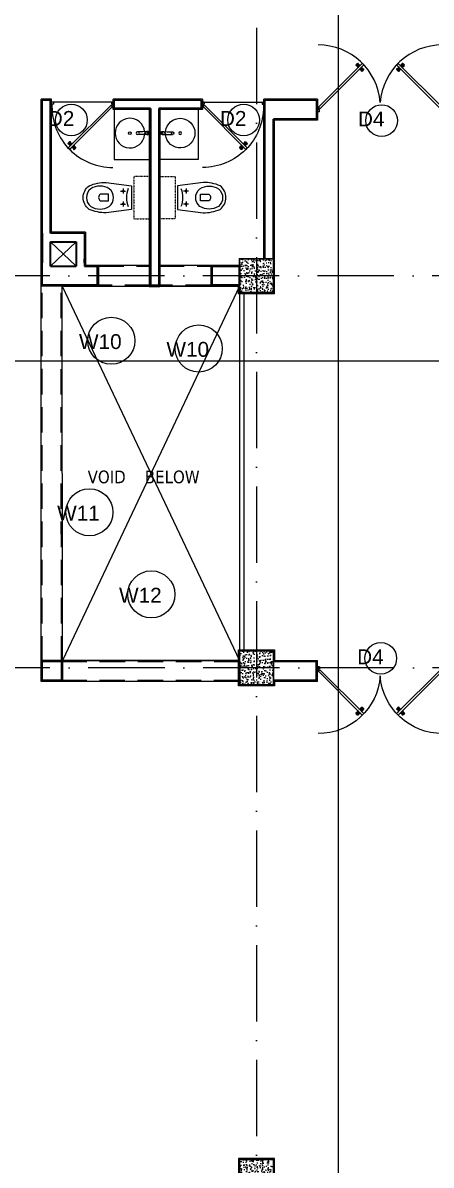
# Model space of a CAD drawing. Header units: inches. Extents: x 10755 to 33653, y -10992 to 10708.
# Drawn here: x 13894 to 14087, y 6432 to 6971 of the extents above; entities that cross this region are included whole.
import ezdxf

# ---------------------------------------------------------------- set-up
doc = ezdxf.new("R2010")
doc.units = ezdxf.units.IN
doc.header["$MEASUREMENT"] = 0
for name, pattern in [('ACAD_ISO10W100', [18, 12, -3, 0, -3]), ('HIDDEN', [0.375, 0.25, -0.125]), ('SA-WC-P$0$HIDDEN', [2.25, 1.5, -0.75])]:
    doc.linetypes.add(name, pattern=pattern)
for name, color, linetype, lineweight in [('centerline', 9, 'ACAD_ISO10W100', 5), ('col', 1, 'Continuous', 30), ('dim', 6, 'Continuous', 13), ('dimension inter - 8', 6, 'Continuous', 13), ('DIMINSION', 5, 'Continuous', 15), ('door', 15, 'Continuous', 18), ('hatch 2', 8, 'Continuous', 13), ('hatch- rcc', 252, 'Continuous', 5), ('hatch1', 9, 'Continuous', 5), ('L1 furnitures', 252, 'Continuous', 9), ('PLASTER', 50, 'Continuous', 9), ('PUERTAS', 7, 'Continuous', 0), ('railing', 33, 'Continuous', 15), ('rs', 102, 'Continuous', 15), ('SECTION LINE1', 6, 'Continuous', 18), ('sill line', 21, 'Continuous', 20), ('title text 1', 113, 'Continuous', 25), ('wall', 1, 'Continuous', 35)]:
    doc.layers.add(name, color=color, linetype=linetype, lineweight=lineweight)
doc.layers.get('dimension inter - 8').off()
doc.layers.get('DIMINSION').off()
doc.styles.add('Prajwal', font='stylu.ttf', dxfattribs={"height": 9})
doc.styles.get("Standard").update_dxf_attribs({"font": 'arial.ttf'})
doc.dimstyles.new('S8', dxfattribs={"dimscale": 8, "dimtxt": 1, "dimasz": 0.5, "dimexe": 0.5, "dimexo": 0.5, "dimgap": 0.25, "dimtad": 1, "dimzin": 3, "dimdsep": 46, "dimlunit": 4, "dimtxsty": 'Standard', "dimblk": 'ARCHTICK', "dimcen": 0, "dimclrd": 256, "dimclre": 256, "dimclrt": 6, "dimadec": 0, "dimazin": 0, "dimtfac": 0.5, "dimtix": 1, "dimtmove": 1, "dimatfit": 3, "dimfxl": 0.5, "dimfxlon": 1, "dimfrac": 1, "dimtolj": 1, "dimtzin": 0, "dimarcsym": 1})

# ---------------------------------------------------------------- blocks, each defined once
blk = doc.blocks.new('EWEWRTT')
at = {"layer": 'centerline', "ltscale": 3}
for p, q in [((176494.85, -3623.75), (176494.85, -4988.85)), ((176830.19, -4119.4), (176184.84, -4119.4)), ((176830.31, -4304.4), (176184.95, -4304.4))]:
    blk.add_line(p, q, dxfattribs=at)
blk = doc.blocks.new('WEQQWQW')
at = {"layer": 'SECTION LINE1', "linetype": 'Continuous', "ltscale": 30}
blk.add_line((177367.99, -4560.95), (177367.99, -3517.55), dxfattribs=at)
blk = doc.blocks.new('ERWEWRTRT')
at = {"layer": 'SECTION LINE1', "linetype": 'Continuous', "ltscale": 30}
blk.add_line((176971.92, -4159.5), (177670.83, -4159.5), dxfattribs=at)
blk = doc.blocks.new('ETERWEWE')
at = {"layer": 'hatch- rcc', "linetype": 'Continuous', "ltscale": 30}
h = blk.add_hatch(dxfattribs=at)
h.set_pattern_fill('AR-CONC', color=256, scale=0.5, style=0)
h.set_pattern_definition([(50, (0, 0), (3.586300913, -0.313760675), [0.375, -4.125]), (355, (0, 0), (-0.69375667, 3.76096067), [0.3, -3.3]), (100.4514445, (0.299, -0.026), (2.89254423, 3.447199955), [0.31870096, -3.50571056]), (46.1842, (0, 1), (5.33620665, -0.8275964), [0.5625, -6.1875]), (96.6356355, (0.4447, 0.931), (4.67330973, 4.870593), [0.47805171, -5.2585688]), (351.184164, (0, 1), (4.67330973, 4.870593), [0.45, -4.95]), (21, (0.5, 0.75), (2.98453526, -2.013094453), [0.375, -4.125]), (326, (0.5, 0.75), (1.21657666, 3.625750225), [0.3, -3.3]), (71.4514447, (0.7487, 0.5822), (4.20111188, 1.612655764), [0.31870095, -3.50571056]), (37.5, (0, 0), (0.060799277, 1.664469269), [0, -3.26, 0, -3.35, 0, -3.3125]), (7.5, (0, 0), (1.315347687, 1.97205856), [0, -1.91, 0, -3.185, 0, -1.2625]), (327.5, (-1.115, 0), (2.669112181, -0.112774359), [0, -1.25, 0, -3.9, 0, -5.175]), (317.5, (-1.615, 0), (2.915930847, 0.50052491), [0, -1.625, 0, -2.59, 0, -3.675])])
h.paths.add_polyline_path([(159423.23, -3794.58), (159439.23, -3794.58), (159439.23, -3778.58), (159423.23, -3778.58)])
at = {"layer": 'col', "linetype": 'Continuous', "ltscale": 30}
blk.add_lwpolyline([(159423.23, -3794.58), (159423.23, -3778.58), (159439.23, -3778.58), (159439.23, -3794.58), (159423.23, -3794.58)], dxfattribs=at)
blk = doc.blocks.new('wewerrr')
at = {"layer": 'DIMINSION', "linetype": 'Continuous'}
for p in [(17063.62, -332.81), (17063.62, -332.81), (17063.62, -517.81), (17063.62, -517.81), (17063.62, -757.81), (17063.62, -757.81)]:
    blk.add_blockref('ETERWEWE', p, dxfattribs=at)
blk = doc.blocks.new('AEYRRR')
at = {"layer": 'door', "color": 2}
for p, q in [((190590.62, 10549.99), (190611.32, 10570.69)), ((190612.02, 10569.98), (190591.28, 10549.24)), ((190608.56, 10570.15), (190608.54, 10570.16)), ((190612.02, 10569.98), (190611.32, 10570.69)), ((190627.5, 10569.98), (190628.2, 10570.69)), ((190627.5, 10569.98), (190648.25, 10549.24)), ((190648.9, 10549.99), (190628.2, 10570.69)), ((190630.97, 10570.15), (190630.98, 10570.16)), ((190611.49, 10567.22), (190611.5, 10567.21)), ((190628.04, 10567.22), (190628.03, 10567.21)), ((190589.76, 10549.88), (190589.76, 10547.83)), ((190590.38, 10549.88), (190589.76, 10549.88)), ((190591.13, 10547.83), (190589.76, 10547.83)), ((190590.38, 10549.13), (190590.38, 10549.92)), ((190590.45, 10549.13), (190590.38, 10549.13)), ((190590.45, 10549.13), (190590.45, 10549.89)), ((190590.45, 10548.86), (190590.45, 10549.13)), ((190591.13, 10548.86), (190590.45, 10548.86)), ((190591.11, 10549.4), (190590.57, 10549.94)), ((190591.16, 10549.45), (190590.6, 10550.01)), ((190591.16, 10549.45), (190591.11, 10549.4)), ((190591.28, 10549.24), (190591.11, 10549.4)), ((190591.13, 10547.83), (190591.13, 10548.86)), ((190648.25, 10549.24), (190648.42, 10549.4)), ((190648.37, 10549.45), (190648.93, 10550.01)), ((190648.37, 10549.45), (190648.42, 10549.4)), ((190648.4, 10547.83), (190648.4, 10548.86)), ((190648.4, 10548.86), (190649.08, 10548.86)), ((190648.4, 10547.83), (190649.76, 10547.83)), ((190648.42, 10549.4), (190648.96, 10549.94)), ((190649.08, 10549.13), (190649.08, 10549.89)), ((190649.08, 10548.86), (190649.08, 10549.13)), ((190649.08, 10549.13), (190649.15, 10549.13)), ((190649.15, 10549.13), (190649.15, 10549.92)), ((190649.15, 10549.88), (190649.76, 10549.88)), ((190649.76, 10549.88), (190649.76, 10547.83))]:
    blk.add_line(p, q, dxfattribs=at)
at = {"layer": 'door', "color": 8}
for p, q in [((190609.05, 10569.15), (190608.26, 10569.78)), ((190609.1, 10569.19), (190608.3, 10569.84)), ((190609.2, 10569.29), (190608.43, 10569.96)), ((190608.67, 10570.29), (190608.54, 10570.16)), ((190609.32, 10569.4), (190608.57, 10570.11)), ((190608.67, 10570.29), (190608.8, 10570.42)), ((190608.81, 10570.4), (190608.8, 10570.42)), ((190609.55, 10569.64), (190608.85, 10570.39)), ((190609.67, 10569.76), (190609, 10570.53)), ((190609.77, 10569.86), (190609.12, 10570.66)), ((190609.16, 10568.62), (190609.44, 10569.06)), ((190609.81, 10569.91), (190609.18, 10570.7)), ((190609.38, 10569.17), (190609.28, 10569.26)), ((190609.4, 10569.19), (190609.3, 10569.28)), ((190609.34, 10568.8), (190609.51, 10569.12)), ((190609.44, 10569.23), (190609.35, 10569.33)), ((190609.51, 10569.3), (190609.41, 10569.39)), ((190609.53, 10568.99), (190609.58, 10569.19)), ((190609.66, 10569.45), (190609.57, 10569.55)), ((190609.73, 10569.52), (190609.63, 10569.61)), ((190609.69, 10569.15), (190609.65, 10569.27)), ((190609.77, 10569.56), (190609.68, 10569.66)), ((190609.81, 10569.27), (190609.69, 10569.31)), ((190609.79, 10569.58), (190609.7, 10569.68)), ((190609.97, 10569.43), (190609.77, 10569.38)), ((190610.16, 10569.62), (190609.84, 10569.45)), ((190610.34, 10569.8), (190609.9, 10569.52)), ((190609.96, 10567.82), (190610.39, 10568.1)), ((190610.14, 10568), (190610.46, 10568.17)), ((190610.33, 10568.19), (190610.53, 10568.24)), ((190610.48, 10568.35), (190610.61, 10568.32)), ((190610.51, 10568.04), (190610.6, 10567.94)), ((190610.53, 10568.06), (190610.62, 10567.96)), ((190610.57, 10568.1), (190610.67, 10568.01)), ((190610.61, 10568.48), (190610.64, 10568.35)), ((190610.62, 10567.86), (190611.3, 10567.09)), ((190610.64, 10568.17), (190610.73, 10568.08)), ((190610.77, 10568.63), (190610.72, 10568.43)), ((190610.74, 10567.98), (190611.45, 10567.23)), ((190610.96, 10568.82), (190610.79, 10568.5)), ((190610.79, 10568.32), (190610.89, 10568.23)), ((190611.14, 10569), (190610.86, 10568.57)), ((190610.86, 10568.39), (190610.95, 10568.29)), ((190610.9, 10568.43), (190611, 10568.34)), ((190610.92, 10568.45), (190611.02, 10568.36)), ((190610.98, 10568.21), (190611.73, 10567.51)), ((190611.1, 10568.34), (190611.87, 10567.66)), ((190611.2, 10568.43), (190612, 10567.78)), ((190611.25, 10568.48), (190612.04, 10567.84)), ((190628.28, 10568.48), (190627.49, 10567.84)), ((190628.33, 10568.43), (190627.53, 10567.78)), ((190628.43, 10568.34), (190627.65, 10567.66)), ((190628.55, 10568.21), (190627.8, 10567.51)), ((190628.78, 10567.98), (190628.08, 10567.23)), ((190628.9, 10567.86), (190628.22, 10567.09)), ((190628.39, 10569), (190628.67, 10568.57)), ((190628.61, 10568.45), (190628.51, 10568.36)), ((190628.63, 10568.43), (190628.53, 10568.34)), ((190628.57, 10568.82), (190628.73, 10568.5)), ((190628.67, 10568.39), (190628.57, 10568.29)), ((190628.74, 10568.32), (190628.64, 10568.23)), ((190628.76, 10568.63), (190628.81, 10568.43)), ((190628.89, 10568.17), (190628.79, 10568.08)), ((190628.96, 10568.1), (190628.86, 10568.01)), ((190628.91, 10568.48), (190628.88, 10568.35)), ((190629, 10568.06), (190628.91, 10567.96)), ((190629.04, 10568.35), (190628.92, 10568.32)), ((190629.02, 10568.04), (190628.93, 10567.94)), ((190629.2, 10568.19), (190629, 10568.24)), ((190629.39, 10568), (190629.07, 10568.17)), ((190629.57, 10567.82), (190629.13, 10568.1)), ((190629.19, 10569.8), (190629.62, 10569.52)), ((190629.37, 10569.62), (190629.69, 10569.45)), ((190629.56, 10569.43), (190629.76, 10569.38)), ((190629.71, 10569.91), (190630.35, 10570.7)), ((190629.71, 10569.27), (190629.84, 10569.31)), ((190629.73, 10569.58), (190629.83, 10569.68)), ((190629.76, 10569.86), (190630.41, 10570.66)), ((190629.76, 10569.56), (190629.85, 10569.66)), ((190629.8, 10569.52), (190629.89, 10569.61)), ((190629.84, 10569.15), (190629.87, 10569.27)), ((190629.85, 10569.76), (190630.53, 10570.53)), ((190629.87, 10569.45), (190629.96, 10569.55)), ((190630, 10568.99), (190629.95, 10569.19)), ((190629.97, 10569.64), (190630.68, 10570.39)), ((190630.02, 10569.3), (190630.11, 10569.39)), ((190630.19, 10568.8), (190630.02, 10569.12)), ((190630.09, 10569.23), (190630.18, 10569.33)), ((190630.37, 10568.62), (190630.09, 10569.06)), ((190630.13, 10569.19), (190630.22, 10569.28)), ((190630.15, 10569.17), (190630.25, 10569.26)), ((190630.21, 10569.4), (190630.96, 10570.11)), ((190630.33, 10569.29), (190631.1, 10569.96)), ((190630.42, 10569.19), (190631.23, 10569.84)), ((190630.48, 10569.15), (190631.27, 10569.78)), ((190630.71, 10570.4), (190630.73, 10570.42)), ((190630.86, 10570.29), (190630.73, 10570.42)), ((190630.86, 10570.29), (190630.98, 10570.16)), ((190610.48, 10567.71), (190611.12, 10566.92)), ((190610.53, 10567.76), (190611.18, 10566.96)), ((190611.63, 10567.33), (190611.5, 10567.21)), ((190611.63, 10567.33), (190611.75, 10567.46)), ((190611.74, 10567.47), (190611.75, 10567.46)), ((190627.79, 10567.47), (190627.77, 10567.46)), ((190627.9, 10567.33), (190627.77, 10567.46)), ((190627.9, 10567.33), (190628.03, 10567.21)), ((190629, 10567.76), (190628.35, 10566.96)), ((190629.04, 10567.71), (190628.41, 10566.92))]:
    blk.add_line(p, q, dxfattribs=at)
at = {"layer": 'door', "color": 1}
for p, q in [((190608.28, 10569.82), (190608.71, 10570.25)), ((190608.98, 10569.16), (190608.29, 10569.72)), ((190608.31, 10569.9), (190608.69, 10570.27)), ((190608.33, 10569.87), (190608.31, 10569.9)), ((190609.06, 10570.65), (190608.69, 10570.27)), ((190609.14, 10570.68), (190608.71, 10570.25)), ((190609.09, 10570.63), (190609.06, 10570.65)), ((190609.07, 10569.16), (190609.44, 10569.52)), ((190609.09, 10568.56), (190609.35, 10568.96)), ((190609.09, 10568.46), (190609.09, 10568.46)), ((190609.17, 10569.25), (190609.17, 10569.25)), ((190609.8, 10569.98), (190609.24, 10570.67)), ((190609.27, 10569.25), (190609.49, 10569.47)), ((190609.37, 10569.16), (190609.27, 10569.26)), ((190609.35, 10568.96), (190609.35, 10568.96)), ((190609.36, 10569.15), (190609.59, 10569.37)), ((190609.36, 10569.06), (190609.36, 10569.05)), ((190609.8, 10569.89), (190609.44, 10569.52)), ((190609.71, 10569.69), (190609.49, 10569.47)), ((190609.81, 10569.6), (190609.59, 10569.37)), ((190609.8, 10569.59), (190609.7, 10569.69)), ((190609.71, 10569.79), (190609.71, 10569.79)), ((190609.9, 10569.6), (190609.91, 10569.6)), ((190609.9, 10567.75), (190610.3, 10568.01)), ((190610.4, 10569.87), (190610, 10569.61)), ((190610, 10569.61), (190610, 10569.61)), ((190610.3, 10568.01), (190610.3, 10568.02)), ((190610.4, 10568.02), (190610.39, 10568.02)), ((190610.49, 10568.02), (190610.71, 10568.25)), ((190610.5, 10569.87), (190610.5, 10569.87)), ((190610.5, 10567.73), (190610.86, 10568.1)), ((190610.5, 10568.03), (190610.59, 10567.94)), ((190610.59, 10567.93), (190610.81, 10568.15)), ((190610.59, 10567.83), (190610.59, 10567.83)), ((190610.94, 10568.47), (190610.71, 10568.25)), ((190611.03, 10568.37), (190610.81, 10568.15)), ((190611.23, 10568.46), (190610.86, 10568.1)), ((190610.93, 10568.46), (190611.02, 10568.37)), ((190610.95, 10568.66), (190610.94, 10568.66)), ((190610.94, 10568.56), (190610.94, 10568.57)), ((190611.21, 10569.06), (190610.95, 10568.66)), ((190611.13, 10568.37), (190611.13, 10568.37)), ((190611.2, 10569.16), (190611.21, 10569.16)), ((190611.32, 10568.46), (190612.01, 10567.9)), ((190612.02, 10567.8), (190611.59, 10567.37)), ((190627.51, 10567.8), (190627.94, 10567.37)), ((190628.21, 10568.46), (190627.52, 10567.9)), ((190628.3, 10568.46), (190628.66, 10568.1)), ((190628.32, 10569.16), (190628.32, 10569.16)), ((190628.32, 10569.06), (190628.58, 10568.66)), ((190628.4, 10568.37), (190628.4, 10568.37)), ((190628.6, 10568.46), (190628.5, 10568.37)), ((190628.5, 10568.37), (190628.72, 10568.15)), ((190628.58, 10568.66), (190628.58, 10568.66)), ((190628.58, 10568.56), (190628.59, 10568.57)), ((190628.59, 10568.47), (190628.81, 10568.25)), ((190629.03, 10567.73), (190628.66, 10568.1)), ((190628.94, 10567.93), (190628.72, 10568.15)), ((190629.04, 10568.02), (190628.81, 10568.25)), ((190629.03, 10568.03), (190628.93, 10567.94)), ((190628.93, 10567.83), (190628.94, 10567.83)), ((190629.02, 10569.87), (190629.03, 10569.87)), ((190629.13, 10569.87), (190629.52, 10569.61)), ((190629.13, 10568.02), (190629.13, 10568.02)), ((190629.23, 10568.01), (190629.23, 10568.02)), ((190629.63, 10567.75), (190629.23, 10568.01)), ((190629.52, 10569.61), (190629.53, 10569.61)), ((190629.63, 10569.6), (190629.62, 10569.6)), ((190629.72, 10569.98), (190630.29, 10570.67)), ((190629.72, 10569.6), (190629.94, 10569.37)), ((190629.73, 10569.89), (190630.09, 10569.52)), ((190629.73, 10569.59), (190629.82, 10569.69)), ((190629.82, 10569.79), (190629.82, 10569.79)), ((190629.82, 10569.69), (190630.04, 10569.47)), ((190630.17, 10569.15), (190629.94, 10569.37)), ((190630.26, 10569.25), (190630.04, 10569.47)), ((190630.45, 10569.16), (190630.09, 10569.52)), ((190630.16, 10569.16), (190630.25, 10569.26)), ((190630.17, 10569.06), (190630.17, 10569.05)), ((190630.18, 10568.96), (190630.17, 10568.96)), ((190630.44, 10568.56), (190630.18, 10568.96)), ((190630.36, 10569.25), (190630.36, 10569.25)), ((190630.39, 10570.68), (190630.82, 10570.25)), ((190630.43, 10568.46), (190630.44, 10568.46)), ((190630.44, 10570.63), (190630.46, 10570.65)), ((190630.46, 10570.65), (190630.84, 10570.27)), ((190630.55, 10569.16), (190631.24, 10569.72)), ((190631.25, 10569.82), (190630.82, 10570.25)), ((190631.22, 10569.9), (190630.84, 10570.27)), ((190631.19, 10569.87), (190631.22, 10569.9)), ((190609.8, 10567.76), (190609.8, 10567.75)), ((190610.5, 10567.64), (190611.06, 10566.95)), ((190611.16, 10566.94), (190611.59, 10567.37)), ((190611.21, 10566.99), (190611.24, 10566.97)), ((190611.24, 10566.97), (190611.61, 10567.35)), ((190611.99, 10567.72), (190611.61, 10567.35)), ((190611.97, 10567.75), (190611.99, 10567.72)), ((190627.56, 10567.75), (190627.54, 10567.72)), ((190627.54, 10567.72), (190627.91, 10567.35)), ((190628.29, 10566.97), (190627.91, 10567.35)), ((190628.37, 10566.94), (190627.94, 10567.37)), ((190628.32, 10566.99), (190628.29, 10566.97)), ((190629.03, 10567.64), (190628.47, 10566.95)), ((190629.73, 10567.76), (190629.72, 10567.75))]:
    blk.add_line(p, q, dxfattribs=at)
at = {"layer": 'door', "color": 2}
for centre, radius in [((190590.46, 10550.02), 0.133), ((190590.46, 10550.02), 0.0643), ((190649.06, 10550.02), 0.133), ((190649.06, 10550.02), 0.0643)]:
    blk.add_circle(centre, radius, dxfattribs=at)
at = {"layer": 'door', "color": 8}
for centre, start, end in [((190590.46, 10550.02), 4.2752, 90.0333), ((190649.06, 10550.02), 89.9667, 175.7248)]:
    blk.add_arc(centre, 29.38, start, end, dxfattribs=at)
at = {"layer": 'door', "color": 1}
for centre, start, end in [((190609.02, 10569.21), 231.0764, 315), ((190609.14, 10568.51), 135, 225), ((190609.19, 10570.63), 38.9236, 135), ((190609.22, 10569.3), 225, 315), ((190609.41, 10569.1), 135, 219.7428), ((190609.31, 10569.01), 315, 39.7428), ((190609.66, 10569.74), 315, 45), ((190609.75, 10569.94), 315, 38.9236), ((190609.86, 10569.55), 50.2572, 135), ((190609.95, 10569.65), 230.2572, 315), ((190610.35, 10567.97), 50.2572, 135), ((190610.45, 10569.82), 45, 135), ((190610.44, 10568.07), 230.2572, 315), ((190610.64, 10567.88), 135, 225), ((190610.99, 10568.61), 135, 219.7428), ((190610.89, 10568.52), 315, 39.7428), ((190611.08, 10568.32), 45, 135), ((190611.16, 10569.11), 315, 45), ((190611.27, 10568.41), 51.0764, 135), ((190611.97, 10567.85), 315, 51.0764), ((190627.56, 10567.85), 128.9236, 225), ((190628.25, 10568.41), 45, 128.9236), ((190628.36, 10569.11), 135, 225), ((190628.45, 10568.32), 45, 135), ((190628.64, 10568.52), 140.2572, 225), ((190628.53, 10568.61), 320.2572, 45), ((190628.89, 10567.88), 315, 45), ((190629.08, 10569.82), 45, 135), ((190629.09, 10568.07), 225, 309.7428), ((190629.18, 10567.97), 45, 129.7428), ((190629.58, 10569.65), 225, 309.7428), ((190629.67, 10569.55), 45, 129.7428), ((190629.78, 10569.94), 141.0764, 225), ((190629.87, 10569.74), 135, 225), ((190630.22, 10569.01), 140.2572, 225), ((190630.12, 10569.1), 320.2572, 45), ((190630.31, 10569.3), 225, 315), ((190630.34, 10570.63), 45, 141.0764), ((190630.39, 10568.51), 315, 45), ((190630.5, 10569.21), 225, 308.9236), ((190609.85, 10567.8), 225, 315), ((190610.55, 10567.69), 135, 218.9236), ((190611.11, 10566.99), 218.9236, 315), ((190628.42, 10566.99), 225, 321.0764), ((190628.98, 10567.69), 321.0764, 45), ((190629.68, 10567.8), 225, 315)]:
    blk.add_arc(centre, 0.0684, start, end, dxfattribs=at)
blk = doc.blocks.new('SA-WC-P')
for p, q in [((165, 85), (100, 85)), ((132, 53), (132, 117)), ((165, -85), (100, -85)), ((132, -117), (132, -53))]:
    blk.add_line(p, q)
at = {"linetype": 'SA-WC-P$0$HIDDEN', "ltscale": 0.1}
blk.add_lwpolyline([(-224, 278), (-224, -278), (-8, -278), (-8, 278)], close=True, dxfattribs=at)
blk.add_lwpolyline([(579, 154, -0.241084), (655, 0, -0.241953), (579, -154, -0.112908), (355, -198), (22, -154), (22, 154), (355, 198, -0.112605), (578, 154)], format="xyb")
for points in [[(556, -116, 0.234777), (611, 0, 0.234777), (556, 116, 0.279946), (313, 116, 0.234777), (259, 0, 0.234777), (313, -116, 0.279946)], [(432, 41), (322, 41), (322, -47), (432, -47, 0.5)]]:
    blk.add_lwpolyline(points, format="xyb", close=True)
for centre in [(132, 85), (132, -85)]:
    blk.add_circle(centre, 10.1)
for centre, radius, start, end in [((576, 149), 5.5, 53.3024, 66.0563), ((-236, 0), 324, 338.804, 21.2215)]:
    blk.add_arc(centre, radius, start, end)
blk = doc.blocks.new('roundsinkwithtap')
for p, q in [((-25, 245), (-20, 102)), ((-22, 233), (-15, 130)), ((-10, 275), (-10, 252)), ((0, 285), (0, 285)), ((10, 275), (10, 252)), ((22, 233), (15, 130)), ((25, 245), (20, 102))]:
    blk.add_line(p, q)
for points in [[(-22, 233, -0.314496), (-9, 215, 0.366665)], [(22, 233, 0.314496), (9, 215, -0.366665)]]:
    blk.add_lwpolyline(points, format="xyb")
blk.add_circle((0, -8), 20)
for centre, radius, start, end in [((0, -8), 215, 96.3158, 83.6842), ((0, 245), 25, 113.5782, 180), ((0, 233), 21.6, 0, 180), ((0, 275), 10, 90, 180), ((0, 215), 9.29, 180, 0), ((0, 275), 10, 0, 90), ((0, 245), 25, 0, 66.4218), ((0, 102), 20, 180, 0), ((0, 131), 15, 185.6551, 354.3449)]:
    blk.add_arc(centre, radius, start, end)
blk = doc.blocks.new('2ft6in')
at = {"layer": 'PUERTAS', "color": 2}
for p, q in [((0.84, 2.1), (21.02, 22.28)), ((21.71, 21.6), (1.47, 1.37)), ((18.33, 21.76), (18.31, 21.77)), ((21.71, 21.6), (21.02, 22.28)), ((21.18, 18.9), (21.2, 18.89)), ((0, 2), (0, 0)), ((0.6, 2), (0, 2)), ((1.33, 0), (0, 0)), ((0.6, 1.26), (0.6, 2.04)), ((0.67, 1.26), (0.6, 1.26)), ((0.67, 1.26), (0.67, 2.01)), ((0.67, 1), (0.67, 1.26)), ((1.33, 1), (0.67, 1)), ((1.31, 1.53), (0.79, 2.06)), ((1.36, 1.58), (0.81, 2.12)), ((1.36, 1.58), (1.31, 1.53)), ((1.47, 1.37), (1.31, 1.53)), ((1.33, 0), (1.33, 1)), ((28.67, 0), (28.67, 1)), ((28.67, 1), (29.33, 1)), ((28.67, 0), (30, 0)), ((29.33, 1), (29.33, 2)), ((29.33, 2), (30, 2)), ((30, 0), (30, 2))]:
    blk.add_line(p, q, dxfattribs=at)
at = {"layer": 'PUERTAS', "color": 1}
for p, q in [((18.06, 21.44), (18.48, 21.86)), ((18.08, 21.51), (18.45, 21.88)), ((18.82, 22.25), (18.45, 21.88)), ((18.9, 22.28), (18.48, 21.86)), ((18.84, 22.23), (18.82, 22.25)), ((19.54, 21.59), (18.99, 22.27)), ((18.74, 20.79), (18.06, 21.34)), ((18.11, 21.49), (18.08, 21.51)), ((18.83, 20.8), (19.18, 21.15)), ((18.84, 20.21), (19.1, 20.6)), ((18.85, 20.11), (18.84, 20.12)), ((18.92, 20.89), (18.93, 20.88)), ((19.02, 20.88), (19.24, 21.1)), ((19.12, 20.8), (19.03, 20.89)), ((19.1, 20.7), (19.11, 20.69)), ((19.1, 20.6), (19.1, 20.6)), ((19.11, 20.79), (19.33, 21.01)), ((19.54, 21.5), (19.18, 21.15)), ((19.45, 21.31), (19.24, 21.1)), ((19.55, 21.22), (19.33, 21.01)), ((19.45, 21.41), (19.45, 21.41)), ((19.54, 21.22), (19.45, 21.31)), ((19.53, 19.43), (19.54, 19.42)), ((19.64, 21.23), (19.64, 21.23)), ((19.64, 19.42), (20.02, 19.67)), ((19.74, 21.24), (19.73, 21.23)), ((20.12, 21.49), (19.74, 21.24)), ((20.02, 19.67), (20.03, 19.68)), ((20.12, 19.68), (20.12, 19.68)), ((20.21, 19.69), (20.43, 19.9)), ((20.22, 21.48), (20.22, 21.49)), ((20.22, 19.41), (20.57, 19.76)), ((20.22, 19.69), (20.31, 19.6)), ((20.22, 19.32), (20.76, 18.64)), ((20.31, 19.6), (20.52, 19.81)), ((20.31, 19.5), (20.31, 19.5)), ((20.65, 20.12), (20.43, 19.9)), ((20.74, 20.03), (20.52, 19.81)), ((20.93, 20.11), (20.57, 19.76)), ((20.64, 20.11), (20.73, 20.02)), ((20.66, 20.31), (20.65, 20.31)), ((20.65, 20.21), (20.65, 20.22)), ((20.91, 20.7), (20.66, 20.31)), ((20.84, 20.02), (20.83, 20.03)), ((20.86, 18.63), (21.28, 19.05)), ((20.91, 20.8), (20.91, 20.79)), ((20.91, 18.68), (20.94, 18.66)), ((20.94, 18.66), (21.31, 19.03)), ((21.02, 20.12), (21.7, 19.57)), ((21.7, 19.47), (21.28, 19.05)), ((21.67, 19.4), (21.31, 19.03)), ((21.65, 19.42), (21.67, 19.4))]:
    blk.add_line(p, q, dxfattribs=at)
at = {"layer": 'PUERTAS', "color": 8}
for p, q in [((18.95, 20.92), (18.2, 21.58)), ((18.44, 21.9), (18.31, 21.77)), ((19.07, 21.03), (18.34, 21.72)), ((18.44, 21.9), (18.56, 22.02)), ((18.58, 22.01), (18.56, 22.02)), ((19.3, 21.26), (18.61, 22)), ((19.42, 21.38), (18.75, 22.14)), ((19.51, 21.48), (18.88, 22.26)), ((19.55, 21.53), (18.93, 22.3)), ((18.81, 20.78), (18.04, 21.4)), ((18.86, 20.83), (18.08, 21.46)), ((18.91, 20.27), (19.19, 20.69)), ((19.13, 20.8), (19.03, 20.9)), ((19.15, 20.82), (19.05, 20.92)), ((19.09, 20.44), (19.25, 20.76)), ((19.19, 20.87), (19.1, 20.96)), ((19.25, 20.93), (19.16, 21.02)), ((19.28, 20.63), (19.32, 20.83)), ((19.4, 21.08), (19.31, 21.17)), ((19.47, 21.15), (19.38, 21.24)), ((19.43, 20.78), (19.4, 20.9)), ((19.51, 21.19), (19.42, 21.28)), ((19.55, 20.91), (19.43, 20.94)), ((19.53, 21.21), (19.44, 21.3)), ((19.7, 21.06), (19.51, 21.01)), ((19.89, 21.24), (19.58, 21.08)), ((20.07, 21.42), (19.64, 21.15)), ((19.69, 19.49), (20.12, 19.76)), ((19.87, 19.67), (20.18, 19.83)), ((20.06, 19.85), (20.25, 19.9)), ((20.21, 20), (20.33, 19.97)), ((20.21, 19.38), (20.83, 18.61)), ((20.23, 19.7), (20.32, 19.61)), ((20.25, 19.72), (20.34, 19.63)), ((20.25, 19.43), (20.88, 18.65)), ((20.29, 19.76), (20.38, 19.67)), ((20.33, 20.13), (20.36, 20.01)), ((20.34, 19.53), (21, 18.77)), ((20.36, 19.83), (20.45, 19.74)), ((20.48, 20.28), (20.44, 20.08)), ((20.46, 19.64), (21.14, 18.91)), ((20.5, 19.98), (20.6, 19.89)), ((20.67, 20.47), (20.51, 20.15)), ((20.85, 20.64), (20.57, 20.22)), ((20.57, 20.04), (20.66, 19.95)), ((20.61, 20.09), (20.7, 19.99)), ((20.63, 20.11), (20.72, 20.01)), ((20.69, 19.87), (21.42, 19.19)), ((20.81, 19.99), (21.56, 19.33)), ((20.9, 20.08), (21.68, 19.45)), ((20.95, 20.13), (21.72, 19.51)), ((21.32, 19.01), (21.2, 18.89)), ((21.32, 19.01), (21.44, 19.14)), ((21.43, 19.15), (21.44, 19.14)), ((0, 0), (30, 0))]:
    blk.add_line(p, q, dxfattribs=at)
at = {"layer": 'PUERTAS', "color": 2}
for radius in [0.129, 0.0627]:
    blk.add_circle((0.68, 2.14), radius, dxfattribs=at)
at = {"layer": 'PUERTAS', "color": 8}
blk.add_arc((0.68, 2.14), 28.65, 359.7285, 90.0333, dxfattribs=at)
at = {"layer": 'PUERTAS', "color": 1}
for centre, start, end in [((18.94, 22.23), 38.9236, 135), ((19.49, 21.55), 315, 38.9236), ((18.78, 20.84), 231.0764, 315), ((18.89, 20.16), 135, 225), ((18.97, 20.93), 225, 315), ((19.16, 20.74), 135, 219.7428), ((19.06, 20.65), 315, 39.7428), ((19.4, 21.36), 315, 45), ((19.59, 19.47), 225, 315), ((19.6, 21.18), 50.2572, 135), ((19.68, 21.28), 230.2572, 315), ((20.07, 19.63), 50.2572, 135), ((20.17, 21.44), 45, 135), ((20.16, 19.73), 230.2572, 315), ((20.27, 19.36), 135, 218.9236), ((20.35, 19.55), 135, 225), ((20.7, 20.26), 135, 219.7428), ((20.6, 20.17), 315, 39.7428), ((20.78, 19.98), 45, 135), ((20.82, 18.68), 218.9236, 315), ((20.87, 20.75), 315, 45), ((20.98, 20.07), 51.0764, 135), ((21.65, 19.52), 315, 51.0764)]:
    blk.add_arc(centre, 0.0667, start, end, dxfattribs=at)
blk = doc.blocks.new('*U38')
at = {"color": 3}
blk.add_blockref('2ft6in', (0, 0), dxfattribs=at)
blk = doc.blocks.new('2')
at = {"layer": 'PLASTER'}
for p, q in [((13907.97, 6935.17), (13902.97, 6935.17)), ((13902.97, 6846.82), (13902.97, 6935.17)), ((13907.97, 6872.32), (13907.97, 6935.17)), ((13979.04, 6935.17), (13936.97, 6935.17)), ((13936.97, 6930.17), (13936.97, 6935.17)), ((13979.04, 6935.17), (13979.04, 6930.17)), ((14033.4, 6935.17), (14008.02, 6935.17)), ((14008.02, 6859.82), (14008.02, 6935.17)), ((14033.4, 6935.17), (14033.4, 6925.17)), ((13954.02, 6930.17), (13936.97, 6930.17)), ((13954.02, 6930.17), (13954.02, 6846.82)), ((13979.04, 6930.17), (13959.02, 6930.17)), ((13959.02, 6930.17), (13959.02, 6846.82)), ((14033.4, 6925.17), (14013.02, 6925.17)), ((14013.02, 6843.32), (14013.02, 6925.17)), ((13923.97, 6872.32), (13907.97, 6872.32)), ((13923.97, 6872.32), (13923.97, 6856.82)), ((13923.97, 6856.82), (13930.02, 6856.82)), ((13930.02, 6856.82), (13930.02, 6846.82)), ((13983.02, 6856.82), (13996.52, 6856.82)), ((13983.02, 6856.82), (13983.02, 6846.82)), ((13930.02, 6846.82), (13902.97, 6846.82)), ((13954.02, 6846.82), (13959.02, 6846.82)), ((13913.1, 6670.32), (13903.09, 6670.31)), ((13903.09, 6660.32), (13903.09, 6670.31)), ((13913.1, 6670.32), (13913.1, 6660.31)), ((14033.4, 6660.32), (14033.4, 6670.32)), ((13913.1, 6660.31), (13903.09, 6660.32))]:
    blk.add_line(p, q, dxfattribs=at)
for points in [[(14013.02, 6843.32), (13996.02, 6843.31), (13996.02, 6846.82), (13983.02, 6846.82)], [(14033.4, 6660.32), (14013.02, 6660.32), (14013.02, 6658.32), (13996.02, 6658.32), (13996.02, 6675.32), (14013.02, 6675.32), (14013.02, 6670.32), (14033.4, 6670.32)]]:
    blk.add_lwpolyline(points, dxfattribs=at)
blk.add_lwpolyline([(14013.02, 6435.32), (13996.02, 6435.32), (13996.02, 6418.32), (14013.02, 6418.32)], close=True, dxfattribs=at)
blk = doc.blocks.new('_ArchTick')
at = {"color": 0, "const_width": 0.15}
blk.add_lwpolyline([(-0.5, -0.5), (0.5, 0.5)], dxfattribs=at)
blk = doc.blocks.new('*D3622')
at = {"layer": 'Defpoints', "color": 0, "transparency": 16777216}
for p in [(10864.08, 6434.82), (31531.53, 6434.82), (31551.39, 6095.11)]:
    blk.add_point(p, dxfattribs=at)
at = {"layer": 'dim', "lineweight": -2, "transparency": 16777216}
for p, q in [((31527.53, 6434.82), (31535.53, 6434.82)), ((31531.53, 6095.11), (31531.53, 6434.82)), ((31535.53, 6095.11), (31527.53, 6095.11))]:
    blk.add_line(p, q, dxfattribs=at)
at = {"layer": 'dim', "lineweight": -2, "transparency": 16777216, "xscale": 4, "yscale": 4, "zscale": 4}
for p, rotation in [((31531.53, 6434.82), 90), ((31531.53, 6095.11), 270)]:
    blk.add_blockref('_ArchTick', p, dxfattribs=dict(at, rotation=rotation))
at = {"layer": 'dim', "color": 6, "transparency": 16777216, "insert": (31525.42, 6264.96), "char_height": 8, "attachment_point": 5, "rotation": 90}
blk.add_mtext('\\A1;28\'-3{\\H0.500000x;\\S3#4;}"', dxfattribs=at)
blk = doc.blocks.new('*D3627')
at = {"layer": 'Defpoints', "color": 0, "transparency": 16777216}
for p in [(31969.25, 7241.82), (11281.95, 6632.82), (31991.14, 6632.82)]:
    blk.add_point(p, dxfattribs=at)
at = {"layer": 'dim', "lineweight": -2, "transparency": 16777216}
for p, q in [((31987.14, 7241.82), (31995.14, 7241.82)), ((31991.14, 7241.82), (31991.14, 6632.82)), ((31987.14, 6632.82), (31995.14, 6632.82))]:
    blk.add_line(p, q, dxfattribs=at)
at = {"layer": 'dim', "lineweight": -2, "transparency": 16777216, "xscale": 4, "yscale": 4, "zscale": 4}
for p, rotation in [((31991.14, 7241.82), 90), ((31991.14, 6632.82), 270)]:
    blk.add_blockref('_ArchTick', p, dxfattribs=dict(at, rotation=rotation))
at = {"layer": 'dim', "color": 6, "transparency": 16777216, "insert": (31985.05, 6937.32), "char_height": 8, "attachment_point": 5, "rotation": 90}
blk.add_mtext('\\A1;50\'-9"', dxfattribs=at)

msp = doc.modelspace()

# ---------------------------------------------------------------- linework, layer by layer
at = {"layer": 'hatch 2', "ltscale": 30}
for centre, radius in [((13917.325, 6925.299), 7.47), ((13998.458, 6925.299), 7.47), ((14063.541, 6925.02), 7.47), ((14063.541, 6925.02), 7.47), ((13936.116, 6821.122), 11.106), ((13977.322, 6817.476), 11.106), ((13925.805, 6740.218), 11.106), ((13954.987, 6701.48), 11.106), ((14063.17, 6671.327), 7.47)]:
    msp.add_circle(centre, radius, dxfattribs=at)
at = {"layer": 'hatch1', "linetype": 'Continuous', "ltscale": 30}
for p, q in [((13919.471, 6867.819), (13907.471, 6856.319)), ((13907.471, 6867.819), (13919.471, 6856.319)), ((13919.471, 6867.819), (13907.471, 6856.319)), ((13907.471, 6867.819), (13919.471, 6856.319)), ((13912.979, 6846.819), (13996.517, 6670.331)), ((13996.517, 6846.819), (13913.098, 6670.319))]:
    msp.add_line(p, q, dxfattribs=at)
at = {"layer": 'L1 furnitures', "color": 7, "linetype": 'Continuous', "ltscale": 30}
for p, q in [((13937.471, 6930.671), (13937.471, 6906.671)), ((13977.041, 6930.671), (13977.041, 6906.671)), ((13937.471, 6906.671), (13954.517, 6906.67)), ((13977.041, 6906.671), (13958.517, 6906.67))]:
    msp.add_line(p, q, dxfattribs=at)
at = {"layer": 'railing', "linetype": 'Continuous', "ltscale": 30}
for p, q in [((13996.517, 6843.819), (13996.517, 6674.819)), ((13998.517, 6843.819), (13998.517, 6674.819))]:
    msp.add_line(p, q, dxfattribs=at)
at = {"layer": 'rs', "linetype": 'HIDDEN', "ltscale": 48}
for p, q in [((13930.017, 6856.319), (13954.517, 6856.319)), ((13958.517, 6856.319), (13983.017, 6856.319)), ((13903.587, 6669.813), (13903.477, 6847.314)), ((13912.598, 6669.806), (13912.478, 6847.318)), ((13954.517, 6847.319), (13930.017, 6847.319)), ((13983.017, 6847.319), (13959.017, 6847.319)), ((13912.597, 6669.819), (13996.517, 6669.831)), ((13996.517, 6660.818), (13912.598, 6660.806))]:
    msp.add_line(p, q, dxfattribs=at)
at = {"layer": 'sill line', "linetype": 'Continuous', "ltscale": 30}
for p, q in [((13930.017, 6856.819), (13954.517, 6856.819)), ((13958.517, 6856.819), (13983.017, 6856.819)), ((13903.087, 6669.813), (13902.977, 6847.313)), ((13913.098, 6669.807), (13912.978, 6847.319)), ((13930.017, 6846.819), (13954.017, 6846.819)), ((13983.017, 6846.819), (13959.017, 6846.819)), ((13912.597, 6670.319), (13996.517, 6670.331)), ((13996.517, 6660.318), (13912.598, 6660.306))]:
    msp.add_line(p, q, dxfattribs=at)
msp.add_lwpolyline([(13912.979, 6846.819), (13996.517, 6846.819), (13996.517, 6670.331), (13913.098, 6670.319)], close=True, dxfattribs=at)
at = {"layer": 'wall', "linetype": 'Continuous', "ltscale": 30}
for p, q in [((13907.471, 6934.671), (13903.471, 6934.671)), ((13903.471, 6856.319), (13903.471, 6934.671)), ((13907.471, 6871.819), (13907.471, 6934.671)), ((13978.541, 6934.671), (13937.471, 6934.671)), ((13937.471, 6930.671), (13937.471, 6934.671)), ((13954.517, 6930.671), (13937.471, 6930.671)), ((13954.517, 6930.671), (13954.517, 6856.319)), ((13978.541, 6930.671), (13958.517, 6930.671)), ((13958.517, 6930.671), (13958.517, 6856.319)), ((13978.541, 6934.671), (13978.541, 6930.671)), ((14032.899, 6934.671), (14008.517, 6934.671)), ((14008.517, 6859.819), (14008.517, 6934.671)), ((14032.899, 6934.671), (14032.899, 6925.671)), ((14032.899, 6934.671), (14032.899, 6925.671)), ((14032.899, 6925.671), (14012.517, 6925.671)), ((14012.517, 6859.819), (14012.517, 6925.671)), ((13903.471, 6871.819), (13903.471, 6857.819)), ((13903.471, 6871.819), (13903.471, 6857.819)), ((13923.471, 6871.819), (13907.471, 6871.819)), ((13923.471, 6871.819), (13907.471, 6871.819)), ((13923.471, 6871.819), (13923.471, 6856.319)), ((13923.471, 6871.819), (13923.471, 6856.319)), ((13907.471, 6856.319), (13907.471, 6867.819)), ((13907.471, 6856.319), (13907.471, 6867.819)), ((13907.471, 6867.819), (13919.471, 6867.819)), ((13907.471, 6856.319), (13907.471, 6867.819)), ((13907.471, 6856.319), (13907.471, 6867.819)), ((13907.471, 6867.819), (13919.471, 6867.819)), ((13919.471, 6867.819), (13919.471, 6856.319)), ((13919.471, 6867.819), (13919.471, 6856.319)), ((13903.477, 6847.319), (13903.471, 6856.319)), ((13903.481, 6856.319), (13903.471, 6856.319)), ((13907.471, 6856.319), (13919.471, 6856.319)), ((13907.471, 6856.319), (13919.471, 6856.319)), ((13923.471, 6857.819), (13923.471, 6859.819)), ((13923.471, 6857.819), (13923.471, 6859.819)), ((13923.471, 6856.319), (13929.517, 6856.319)), ((13929.517, 6856.319), (13929.517, 6847.319)), ((13954.517, 6856.319), (13954.517, 6847.319)), ((13958.517, 6856.319), (13958.517, 6847.319)), ((13983.517, 6856.319), (13996.517, 6856.319)), ((13983.517, 6856.319), (13983.517, 6847.319)), ((13986.517, 6856.319), (13996.517, 6856.319)), ((13996.517, 6847.319), (13996.512, 6856.324)), ((13996.521, 6856.324), (13996.512, 6856.324)), ((13996.517, 6856.319), (13996.517, 6847.319)), ((13996.517, 6856.319), (13996.517, 6847.319)), ((13996.517, 6856.319), (13996.517, 6847.319)), ((13929.517, 6847.319), (13903.477, 6847.319)), ((13954.017, 6846.819), (13959.017, 6846.819)), ((13954.517, 6847.319), (13958.517, 6847.319)), ((13983.517, 6847.319), (13996.517, 6847.319)), ((13996.517, 6847.319), (13983.517, 6847.319)), ((13983.517, 6847.319), (13996.517, 6847.319)), ((13996.517, 6843.819), (13996.515, 6847.319)), ((13912.594, 6669.819), (13903.587, 6669.813)), ((13903.593, 6660.819), (13903.587, 6669.813)), ((13912.598, 6669.807), (13912.598, 6669.819)), ((13912.598, 6669.807), (13912.598, 6660.807)), ((13996.517, 6669.819), (13996.517, 6660.819)), ((14032.899, 6669.819), (14012.517, 6669.819)), ((14032.899, 6669.819), (14012.517, 6669.819)), ((14032.899, 6660.819), (14032.899, 6669.819)), ((13912.598, 6660.807), (13903.593, 6660.819)), ((14032.899, 6660.819), (14012.517, 6660.819))]:
    msp.add_line(p, q, dxfattribs=at)

# ---------------------------------------------------------------- block references
at = {"layer": 'dimension inter - 8'}
msp.add_blockref('2', (0, 0), dxfattribs=at)
at = {"layer": 'DIMINSION', "linetype": 'Continuous'}
msp.add_blockref('ETERWEWE', (-145426.713, 10638.401), dxfattribs=at)
at = {"layer": 'door', "color": 7, "extrusion": (0, 0, -1), "xscale": -1, "zscale": -1, "rotation": 180}
msp.add_blockref('*U38', (-13937.471, 6933.669), dxfattribs=at)
at = {"layer": 'door', "color": 7, "extrusion": (0, 0, -1), "zscale": -1, "rotation": 180}
msp.add_blockref('*U38', (-13978.517, 6933.669), dxfattribs=at)
at = {"layer": 'L1 furnitures', "color": 7, "linetype": 'Continuous', "ltscale": 30, "extrusion": (0, 0, -1)}
for name, p, xscale, yscale, zscale, rotation in [('roundsinkwithtap', (-13945.158, 6919.111), -0.03239999996731192, 0.03239999999459542, -0.03239999996731192, 90.00001646939904), ('roundsinkwithtap', (-13968.326, 6919.111), 0.03239999996731192, 0.03239999996731192, -0.03240000000002358, 269.999983530601), ('SA-WC-P', (-13946.451, 6888.67), -0.03600000002188608, 0.03599999999278225, -0.03600000002188608, 180), ('SA-WC-P', (-13966.584, 6888.67), 0.03600000002188608, 0.03600000002188608, -0.0360000000000262, 180)]:
    msp.add_blockref(name, p, dxfattribs=dict(at, xscale=xscale, yscale=yscale, zscale=zscale, rotation=rotation))
at = {"layer": 'wall', "linetype": 'Continuous'}
for name, p in [('WEQQWQW', (-163324.754, 10971.215)), ('wewerrr', (-162490.331, 10971.215))]:
    msp.add_blockref(name, p, dxfattribs=at)
at = {"layer": 'wall', "linetype": 'Continuous', "ltscale": 30}
msp.add_blockref('EWEWRTT', (-162490.331, 10971.215), dxfattribs=at)
at = {"layer": 'wall'}
msp.add_blockref('AEYRRR', (-176556.865, -3618.689), dxfattribs=at)
msp.add_blockref('AEYRRR', (-176556.865, -3618.689), dxfattribs=at)
at = {"layer": 'wall', "linetype": 'Continuous', "xscale": -1, "rotation": 180}
msp.add_blockref('ERWEWRTRT', (-163312.433, 2652.205), dxfattribs=at)
at = {"layer": 'wall', "xscale": -1, "rotation": 180}
msp.add_blockref('AEYRRR', (-176556.865, 17215.204), dxfattribs=at)

# ---------------------------------------------------------------- texts
at = {"layer": 'title text 1', "char_height": 7, "width": 6.48014975013211e-13, "attachment_point": 1, "rotation": 359.95632, "style": 'Prajwal'}
for s, insert in [('\\pi-5.632;{\\fArial|b0|i0|c0|p34;D2}', (13911.821, 6929.515)), ('\\pi-5.632;{\\fArial|b0|i0|c0|p34;D2}', (13992.954, 6929.515)), ('\\pi-5.632;{\\fArial|b0|i0|c0|p34;D4}', (14058.037, 6929.236)), ('\\pi-5.632;{\\fArial|b0|i0|c0|p34;D4}', (14058.037, 6929.236)), ('\\pxi-0.80457;{\\fArial|b0|i0|c0|p34;W10}', (13926.521, 6824.239)), ('\\pxi-0.80457;{\\fArial|b0|i0|c0|p34;W10}', (13967.727, 6820.593)), ('\\pxi-0.80457;{\\fArial|b0|i0|c0|p34;W11}', (13916.21, 6743.336)), ('\\pxi-0.80457;{\\fArial|b0|i0|c0|p34;W12}', (13945.393, 6704.598)), ('\\pi-5.632;{\\fArial|b0|i0|c0|p34;D4}', (14057.666, 6675.543))]:
    msp.add_mtext(s, dxfattribs=dict(at, insert=insert))
at = {"layer": 'title text 1', "color": 7, "insert": (13929.919, 6753.785), "char_height": 6, "width": 78.30615, "attachment_point": 7, "style": 'Prajwal'}
msp.add_mtext('\\pi-4.964;{\\fTahoma|b0|i0|c0|p34;VOID    BELOW}', dxfattribs=at)

# ---------------------------------------------------------------- dimensions: what is measured, and where the dimension line sits
at = {"layer": 'dim'}
for base, p1, p2, angle, picture, middle in [((31991.136, 6632.82), (31969.254, 7241.819), (11281.953, 6632.82), 90, '*D3627', (31985.051, 6937.319)), ((31531.53, 6434.819), (31551.386, 6095.11), (10864.084, 6434.819), 270, '*D3622', (31525.415, 6264.964))]:
    dim = msp.add_linear_dim(base=base, p1=p1, p2=p2, angle=angle, dimstyle='S8', dxfattribs=at)
    dim.commit()
    dim.dimension.update_dxf_attribs({"geometry": picture, "text_midpoint": middle})

doc.saveas('drawing.dxf')
